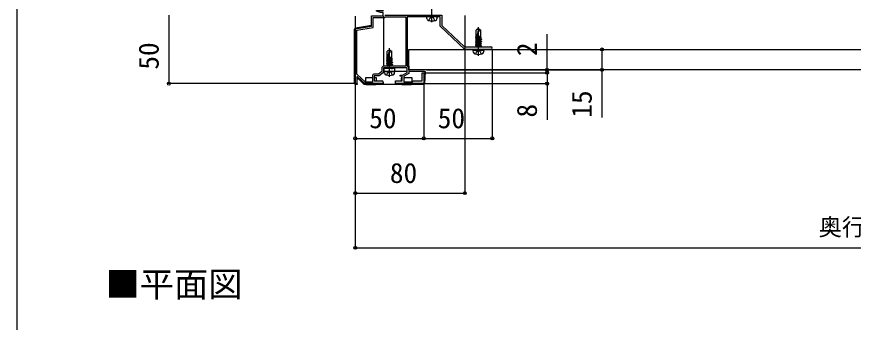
# Model space of a CAD drawing. Units: millimetres, scale not verified. Extents: x -875 to 875, y -1304 to 1296.
# Drawn here: x -875 to -265, y 71 to 295 of the extents above; entities that cross this region are included whole.
import ezdxf
from ezdxf.enums import TextEntityAlignment as Align

# ---------------------------------------------------------------- set-up
doc = ezdxf.new("R2010")
doc.units = ezdxf.units.MM
doc.header["$LTSCALE"] = 8
for name, color, linetype in [('0-2_USER1', 3, 'Continuous'), ('0-3_YKK_11', 7, 'Continuous'), ('0-4_YKK_12', 2, 'Continuous'), ('0-5_YKK_13', 4, 'Continuous'), ('0-6_YKK_D', 6, 'Continuous'), ('0-7_YKK_ZWAK', 7, 'Continuous')]:
    doc.layers.add(name, color=color, linetype=linetype)
doc.styles.add('ＭＳ ゴシック', font='')
doc.styles.get('ＭＳ ゴシック').set_extended_font_data('MS Gothic')

msp = doc.modelspace()

# ---------------------------------------------------------------- linework, layer by layer
at = {"layer": '0-3_YKK_11'}
for points in [[(-607.5, 246.799), (-607.5, 245.799), (-621, 245.799), (-626.44, 250.853), (-626.8, 250.696), (-626.8, 245.799), (-628, 245.799), (-628, 285.799), (-616, 287.799), (-616, 295.299), (-607.5, 295.299), (-607.5, 297.799), (-609.5, 297.799), (-612.533, 298.793), (-612.452, 299.299), (-607.3, 299.299)], [(-615.4, 251.299), (-615.4, 246.899), (-620.568, 246.899), (-626.9, 252.782), (-626.9, 284.867), (-614.9, 286.867), (-614.9, 294.199), (-606.3, 294.199), (-605.8, 294.699), (-591.1, 294.699)], [(-529, 270.799), (-537.542, 270.799), (-537.725, 270.919), (-538.275, 270.919), (-538.458, 270.799), (-548, 270.799), (-566, 287.799), (-566, 294.499), (-571.542, 294.499), (-571.725, 294.619), (-572.275, 294.619), (-572.458, 294.499), (-590, 294.499), (-590, 258.599), (-588.9, 258.599), (-588.9, 253.245), (-592.4, 251.245), (-592.4, 246.999), (-586.3, 246.999), (-585.5, 247.799), (-579.2, 247.799), (-579.2, 253.799), (-578, 253.799), (-578, 245.799), (-598.5, 245.799), (-598.5, 247.799), (-593.7, 247.799), (-593.7, 251.199), (-595.2, 251.199), (-595.2, 252.099), (-593.525, 252.099), (-590.2, 253.999), (-590.2, 257.299), (-607.3, 257.299), (-607.3, 253.999), (-610.6, 251.499), (-614.1, 251.499), (-614.1, 247.799), (-608.5, 247.799)], [(-591.1, 294.699), (-591.1, 258.599), (-607.1, 258.599)], [(-606.3, 295.799), (-564.7, 295.799), (-564.7, 288.359), (-548.224, 272.799), (-529, 272.799)], [(-608.6, 257.099), (-608.6, 254.645), (-611.037, 252.799), (-613.9, 252.799)]]:
    msp.add_lwpolyline(points, dxfattribs=at)
for centre, radius, start, end in [((-529, 271.799), 1, 0.00001, 89.99999), ((-529, 271.799), 1, 270.00001, 359.99999), ((-607.1, 257.099), 1.5, 90.00001, 179.99999), ((-613.9, 251.299), 1.5, 90.00001, 179.99999), ((-608.5, 246.799), 1, 0.00001, 89.99999)]:
    msp.add_arc(centre, radius, start, end, dxfattribs=at)
at = {"layer": '0-4_YKK_12'}
for p, q in [((-572, 290.699), (-572, 311.499)), ((-538, 266.199), (-538, 286.999)), ((-603, 250.799), (-603, 271.599))]:
    msp.add_line(p, q, dxfattribs=at)
at = {"layer": '0-5_YKK_13'}
for p, q in [((-607, 258.599), (-607, 295.091)), ((-575.604, 293.02), (-576, 294.499)), ((-568, 294.499), (-576, 294.499)), ((-570.742, 293.863), (-572, 294.532)), ((-569.8, 291.932), (-570.742, 293.863)), ((-568.396, 293.02), (-568, 294.499)), ((-627.674, 286.541), (-616, 288.599)), ((-628.5, 246.099), (-628.5, 285.556)), ((-538, 285.999), (-539.7, 284.937)), ((-539.7, 280.499), (-539.7, 284.937)), ((-537.904, 285.772), (-539.317, 280.499)), ((-538, 285.999), (-536.3, 284.937)), ((-536.3, 280.499), (-536.3, 284.937)), ((-540.1, 279.87), (-536.755, 280.499)), ((-540.1, 279.97), (-537.286, 280.499)), ((-539.475, 280.33), (-540.1, 279.97)), ((-540.1, 279.97), (-540.1, 279.87)), ((-539.475, 279.509), (-540.1, 279.87)), ((-540.1, 278.57), (-535.9, 279.36)), ((-540.1, 278.47), (-535.9, 279.26)), ((-539.475, 278.93), (-540.1, 278.57)), ((-540.1, 278.57), (-540.1, 278.47)), ((-539.475, 278.109), (-540.1, 278.47)), ((-540.1, 277.17), (-535.9, 277.96)), ((-540.1, 277.07), (-535.9, 277.86)), ((-539.475, 277.53), (-540.1, 277.17)), ((-540.1, 277.17), (-540.1, 277.07)), ((-539.475, 276.709), (-540.1, 277.07)), ((-540.1, 275.77), (-535.9, 276.56)), ((-540.1, 275.67), (-535.9, 276.46)), ((-539.475, 275.309), (-540.1, 275.67)), ((-540.1, 274.37), (-535.9, 275.16)), ((-540.1, 274.27), (-535.9, 275.06)), ((-539.475, 274.73), (-540.1, 274.37)), ((-539.7, 280.499), (-536.3, 280.499)), ((-539.475, 280.499), (-539.475, 280.33)), ((-538.845, 280.499), (-539.475, 280.33)), ((-539.475, 279.509), (-536.525, 280.299)), ((-536.525, 279.721), (-539.475, 278.93)), ((-539.475, 279.509), (-539.475, 278.93)), ((-539.475, 278.109), (-536.525, 278.899)), ((-536.525, 278.321), (-539.475, 277.53)), ((-539.475, 278.109), (-539.475, 276.13)), ((-539.475, 276.709), (-536.525, 277.499)), ((-536.525, 276.921), (-539.475, 276.13)), ((-539.475, 275.309), (-536.525, 276.099)), ((-536.525, 275.521), (-539.475, 274.73)), ((-539.475, 275.309), (-539.475, 274.73)), ((-536.525, 280.299), (-536.3, 280.499)), ((-536.525, 280.299), (-536.525, 279.721)), ((-536.525, 278.899), (-535.9, 279.26)), ((-536.525, 278.899), (-536.525, 278.321)), ((-536.525, 277.499), (-535.9, 277.86)), ((-536.525, 277.499), (-536.525, 276.921)), ((-536.525, 276.921), (-535.9, 276.56)), ((-536.525, 276.099), (-535.9, 276.46)), ((-536.525, 276.099), (-536.525, 275.521)), ((-536.525, 275.521), (-535.9, 275.16)), ((-536.525, 274.699), (-535.9, 275.06)), ((-535.9, 276.56), (-535.9, 276.46)), ((-535.9, 275.16), (-535.9, 275.06)), ((-603, 270.599), (-604.7, 269.537)), ((-604.7, 265.099), (-604.7, 269.537)), ((-602.904, 270.372), (-604.317, 265.099)), ((-603, 270.599), (-601.3, 269.537)), ((-601.3, 265.099), (-601.3, 269.537)), ((-541.604, 268.52), (-542, 269.999)), ((-534, 269.999), (-542, 269.999)), ((-540.1, 274.37), (-540.1, 274.27)), ((-539.475, 273.909), (-540.1, 274.27)), ((-540.1, 272.97), (-535.9, 273.76)), ((-540.1, 272.87), (-535.9, 273.66)), ((-539.978, 272.799), (-540.1, 272.87)), ((-539.7, 270.399), (-539.7, 270.499)), ((-539.7, 270.499), (-536.3, 270.499)), ((-539.475, 273.909), (-536.525, 274.699)), ((-536.525, 274.121), (-539.475, 273.33)), ((-539.475, 273.909), (-539.475, 273.33)), ((-538.472, 270.799), (-539.475, 270.53)), ((-539.475, 270.799), (-539.475, 270.499)), ((-538.391, 272.799), (-536.525, 273.299)), ((-538.349, 270.499), (-536.755, 270.799)), ((-536.742, 269.363), (-538, 270.032)), ((-537.817, 270.499), (-536.224, 270.799)), ((-535.8, 267.432), (-536.742, 269.363)), ((-536.525, 274.699), (-536.525, 274.121)), ((-536.525, 274.121), (-535.9, 273.76)), ((-536.525, 273.299), (-535.9, 273.66)), ((-536.525, 273.299), (-536.525, 272.799)), ((-536.525, 270.499), (-536.006, 270.799)), ((-536.3, 270.399), (-536.3, 270.499)), ((-535.9, 273.76), (-535.9, 273.66)), ((-534.396, 268.52), (-534, 269.999)), ((-605.1, 264.47), (-601.755, 265.099)), ((-605.1, 264.57), (-602.286, 265.099)), ((-604.475, 264.93), (-605.1, 264.57)), ((-605.1, 264.57), (-605.1, 264.47)), ((-604.475, 264.109), (-605.1, 264.47)), ((-605.1, 263.17), (-600.9, 263.96)), ((-605.1, 263.07), (-600.9, 263.86)), ((-604.475, 263.53), (-605.1, 263.17)), ((-605.1, 263.17), (-605.1, 263.07)), ((-604.475, 262.709), (-605.1, 263.07)), ((-605.1, 261.77), (-600.9, 262.56)), ((-604.7, 265.099), (-601.3, 265.099)), ((-604.475, 265.099), (-604.475, 264.93)), ((-603.845, 265.099), (-604.475, 264.93)), ((-604.475, 264.109), (-601.525, 264.899)), ((-601.525, 264.321), (-604.475, 263.53)), ((-604.475, 264.109), (-604.475, 263.53)), ((-604.475, 262.709), (-601.525, 263.499)), ((-601.525, 262.921), (-604.475, 262.13)), ((-604.475, 262.709), (-604.475, 260.73)), ((-601.525, 264.899), (-601.3, 265.099)), ((-601.525, 264.899), (-601.525, 264.321)), ((-601.525, 263.499), (-600.9, 263.86)), ((-601.525, 263.499), (-601.525, 262.921)), ((-607, 256.799), (-607, 257.299)), ((-605.1, 261.67), (-600.9, 262.46)), ((-604.475, 262.13), (-605.1, 261.77)), ((-605.1, 261.77), (-605.1, 261.67)), ((-604.475, 261.309), (-605.1, 261.67)), ((-605.1, 260.37), (-600.9, 261.16)), ((-605.1, 260.27), (-600.9, 261.06)), ((-604.475, 259.909), (-605.1, 260.27)), ((-605.1, 258.97), (-600.9, 259.76)), ((-605.1, 258.87), (-600.9, 259.66)), ((-604.475, 259.33), (-605.1, 258.97)), ((-605.1, 258.97), (-605.1, 258.87)), ((-604.632, 258.599), (-605.1, 258.87)), ((-604.475, 257.109), (-604.805, 257.299)), ((-604.475, 261.309), (-601.525, 262.099)), ((-601.525, 261.521), (-604.475, 260.73)), ((-604.475, 259.909), (-601.525, 260.699)), ((-601.525, 260.121), (-604.475, 259.33)), ((-604.475, 259.909), (-604.475, 259.33)), ((-604.475, 257.109), (-603.765, 257.299)), ((-604.475, 257.109), (-604.475, 256.799)), ((-604.138, 258.599), (-601.525, 259.299)), ((-601.606, 257.299), (-603.472, 256.799)), ((-601.525, 258.721), (-601.979, 258.599)), ((-601.755, 256.799), (-600.9, 256.96)), ((-601.525, 262.099), (-600.9, 262.46)), ((-601.525, 262.099), (-601.525, 261.521)), ((-601.525, 261.521), (-600.9, 261.16)), ((-601.525, 260.699), (-600.9, 261.06)), ((-601.525, 260.699), (-601.525, 260.121)), ((-601.525, 260.121), (-600.9, 259.76)), ((-601.525, 259.299), (-600.9, 259.66)), ((-601.525, 259.299), (-601.525, 258.721)), ((-601.525, 258.721), (-601.314, 258.599)), ((-601.487, 257.299), (-600.9, 256.96)), ((-601.224, 256.799), (-600.9, 256.86)), ((-601.006, 256.799), (-600.9, 256.86)), ((-600.9, 261.16), (-600.9, 261.06)), ((-600.9, 259.76), (-600.9, 259.66)), ((-600.9, 256.96), (-600.9, 256.86)), ((-606.604, 253.12), (-607, 254.599)), ((-599, 254.599), (-607, 254.599)), ((-601.742, 253.963), (-603, 254.632)), ((-600.8, 252.032), (-601.742, 253.963)), ((-599.396, 253.12), (-599, 254.599)), ((-590.2, 254.599), (-599, 254.599)), ((-577.501, 254.599), (-588.9, 254.599)), ((-626.5, 245.599), (-626.5, 248.892)), ((-625.646, 249.246), (-621.5, 245.099)), ((-620, 245.099), (-620.5, 245.099)), ((-620, 245.099), (-613, 245.099)), ((-612.5, 245.099), (-613, 245.099)), ((-594, 245.099), (-594.5, 245.099)), ((-594, 245.099), (-587, 245.099)), ((-586.5, 245.099), (-587, 245.099)), ((-578.051, 245.099), (-578.082, 245.099))]:
    msp.add_line(p, q, dxfattribs=at)
for points in [[(-574.2, 291.932), (-573.258, 293.863), (-572, 294.532)], [(-539.475, 276.13), (-540.1, 275.77), (-540.1, 275.67)], [(-536.525, 279.721), (-535.9, 279.36), (-535.9, 279.26)], [(-536.525, 278.321), (-535.9, 277.96), (-535.9, 277.86)], [(-540.2, 267.432), (-539.258, 269.363), (-538, 270.032)], [(-539.475, 273.33), (-540.1, 272.97), (-540.1, 272.87)], [(-601.525, 264.321), (-600.9, 263.96), (-600.9, 263.86)], [(-601.525, 262.921), (-600.9, 262.56), (-600.9, 262.46)], [(-604.475, 260.73), (-605.1, 260.37), (-605.1, 260.27)], [(-605.2, 252.032), (-604.258, 253.963), (-603, 254.632)], [(-577.501, 254.599), (-577, 254.599), (-577.552, 245.569)], [(-626.5, 245.599), (-626.5, 245.099), (-627.5, 245.099)], [(-620.5, 245.799), (-620.5, 245.099), (-621.5, 245.099)], [(-615.4, 250.099), (-620.5, 250.099), (-620.5, 246.903)], [(-612.5, 247.799), (-612.5, 250.099), (-614.1, 250.099)], [(-594.5, 245.799), (-594.5, 245.099), (-612.5, 245.099), (-612.5, 245.799)], [(-593.7, 250.099), (-594.5, 250.099), (-594.5, 247.799)], [(-586.5, 246.999), (-586.5, 250.099), (-592.4, 250.099)], [(-578.082, 245.099), (-586.5, 245.099), (-586.5, 245.799)]]:
    msp.add_lwpolyline(points, dxfattribs=at)
for points in [[(-588.9, 270.799), (46.1, 270.799), (46.1, 255.799), (-588.9, 255.799)], [(-599, 256.799), (-607, 256.799), (-607, 254.599), (-599, 254.599)]]:
    msp.add_lwpolyline(points, close=True, dxfattribs=at)
for centre, radius, start, end in [((-574.251, 293.382), 1.4, 195, 255.67668), ((-572, 302.199), 10.5, 255.67668, 284.32332), ((-569.749, 293.382), 1.4, 284.32332, 345), ((-627.5, 285.556), 1, 100, 180), ((-537.84, 286.907), 2.5, 260.31336, 308.01351), ((-538.097, 285.824), 0.2, 345, 58), ((-602.84, 271.507), 2.5, 260.31336, 308.01351), ((-603.097, 270.424), 0.2, 345, 58), ((-540.1, 270.399), 0.4, 270, 0), ((-535.9, 270.399), 0.4, 180, 270), ((-540.251, 268.882), 1.4, 195, 255.67668), ((-538, 277.699), 10.5, 255.67668, 284.32332), ((-535.749, 268.882), 1.4, 284.32332, 345), ((-605.251, 253.482), 1.4, 195, 255.67668), ((-603, 262.299), 10.5, 255.67668, 284.32332), ((-600.749, 253.482), 1.4, 284.32332, 345), ((-627.5, 246.099), 1, 180, 270), ((-626, 248.892), 0.5, 45, 180), ((-578.051, 245.599), 0.5, 270, 356.5)]:
    msp.add_arc(centre, radius, start, end, dxfattribs=at)
at = {"layer": '0-6_YKK_D'}
for p, q in [((-764, 295.8), (-764, 245.799)), ((-628, 295.1), (-628, 124.799)), ((-628, 295.1), (-628, 164.799)), ((-548, 295.6), (-548, 164.799)), ((-488, 255.799), (-488, 281.99)), ((-528, 270.799), (-528, 204.799)), ((-528, 270.799), (-447, 270.799)), ((-577.6, 253.799), (-487, 253.799)), ((-577.6, 253.799), (-487, 253.799)), ((-576, 255.799), (-487, 255.799)), ((-528, 255.799), (-447, 255.799)), ((-488, 253.799), (-488, 255.799)), ((-488, 253.799), (-488, 249.499)), ((-628.7, 245.799), (-765, 245.799)), ((-628, 245.099), (-628, 204.799)), ((-578, 245.099), (-578, 204.799)), ((-578, 245.099), (-578, 204.799)), ((-577.954, 245.799), (-487, 245.799)), ((-628, 205.799), (-578, 205.799)), ((-578, 205.799), (-528, 205.799)), ((-628, 165.799), (-548, 165.799)), ((-628, 125.799), (222, 125.799))]:
    msp.add_line(p, q, dxfattribs=at)
for points in [[(-448, 270.799), (-448, 255.799), (-448, 220.954)], [(-488, 253.799), (-488, 245.799), (-488, 219.381)]]:
    msp.add_lwpolyline(points, dxfattribs=at)
for centre in [(-448, 270.799), (-488, 255.799), (-448, 255.799), (-488, 253.799), (-488, 253.799), (-764, 245.799), (-488, 245.799), (-628, 205.799), (-578, 205.799), (-578, 205.799), (-528, 205.799), (-628, 165.799), (-548, 165.799), (-628, 125.799)]:
    msp.add_circle(centre, 1.075, dxfattribs=at)
at = {"layer": '0-7_YKK_ZWAK'}
msp.add_line((-875, 1245.8), (-875, -1304.2), dxfattribs=at)

# ---------------------------------------------------------------- texts
at = {"layer": '0-2_USER1', "style": 'ＭＳ ゴシック'}
msp.add_text('■平面図', height=18.33, dxfattribs=at).set_placement((-810.256, 84.499), align=Align.BOTTOM_LEFT)
at = {"layer": '0-6_YKK_D', "style": 'ＭＳ ゴシック'}
for s, p in [('50', (-767, 256.027)), ('2', (-491, 265.922)), ('15', (-451, 220.885)), ('8', (-491, 221.017))]:
    msp.add_text(s, height=14.66, rotation=90, dxfattribs=at).set_placement(p, align=Align.BOTTOM_LEFT)
for s, height, p in [('50', 14.66, (-617.773, 208.799)), ('50', 14.66, (-567.773, 208.799)), ('80', 14.66, (-602.716, 168.799)), ('奥行D：850（3尺）', 12.46, (-289.835, 131.021))]:
    msp.add_text(s, height=height, dxfattribs=at).set_placement(p, align=Align.BOTTOM_LEFT)

doc.saveas('drawing.dxf')
